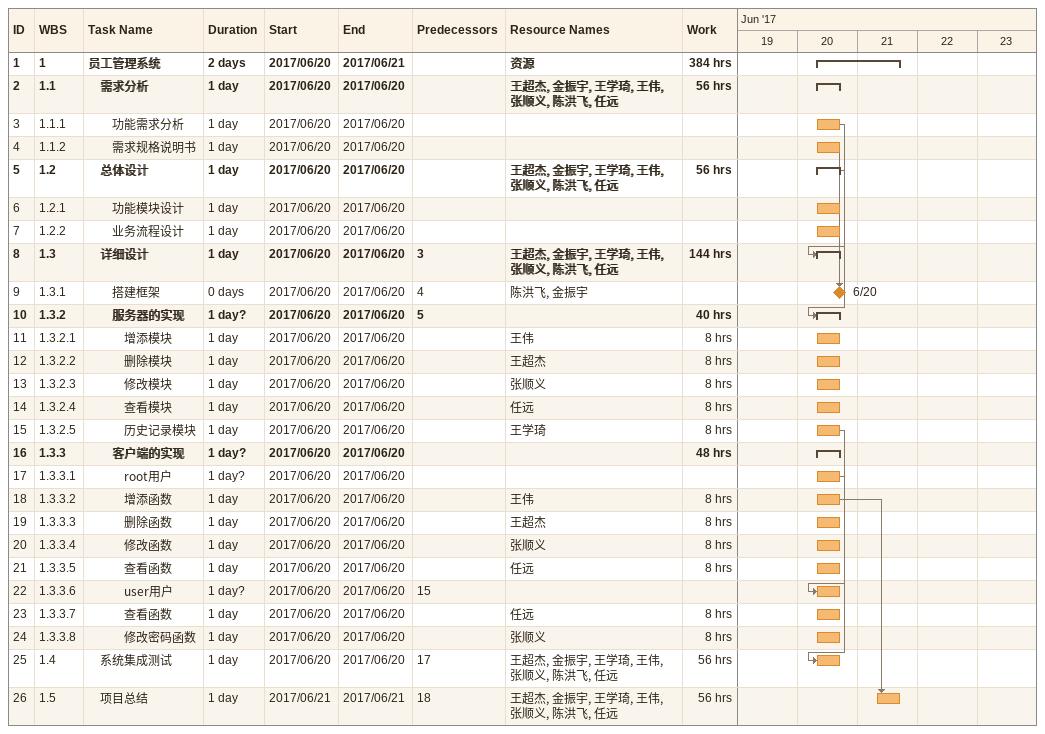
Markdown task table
| ID | WBS | Task | Duration | Start | Finish | Predecessors | Resources | Work (h) |
|---|---|---|---|---|---|---|---|---|
| 1 | 1 | **员工管理系统** | 2d | 2017-06-20 | 2017-06-21 |  | 资源 | 384 |
| 2 | 1.1 | **需求分析** | 1d | 2017-06-20 | 2017-06-20 |  | 王超杰, 金振宇, 王学琦, 王伟, 张顺义, 陈洪飞, 任远 | 56 |
| 3 | 1.1.1 | 功能需求分析 | 1d | 2017-06-20 | 2017-06-20 |  |  |  |
| 4 | 1.1.2 | 需求规格说明书 | 1d | 2017-06-20 | 2017-06-20 |  |  |  |
| 5 | 1.2 | **总体设计** | 1d | 2017-06-20 | 2017-06-20 |  | 王超杰, 金振宇, 王学琦, 王伟, 张顺义, 陈洪飞, 任远 | 56 |
| 6 | 1.2.1 | 功能模块设计 | 1d | 2017-06-20 | 2017-06-20 |  |  |  |
| 7 | 1.2.2 | 业务流程设计 | 1d | 2017-06-20 | 2017-06-20 |  |  |  |
| 8 | 1.3 | **详细设计** | 1d | 2017-06-20 | 2017-06-20 | 3 | 王超杰, 金振宇, 王学琦, 王伟, 张顺义, 陈洪飞, 任远 | 144 |
| 9 | 1.3.1 | 搭建框架 | 0d | 2017-06-20 | 2017-06-20 | 4 | 陈洪飞, 金振宇 |  |
| 10 | 1.3.2 | **服务器的实现** | 1d? | 2017-06-20 | 2017-06-20 | 5 |  | 40 |
| 11 | 1.3.2.1 | 增添模块 | 1d | 2017-06-20 | 2017-06-20 |  | 王伟 | 8 |
| 12 | 1.3.2.2 | 删除模块 | 1d | 2017-06-20 | 2017-06-20 |  | 王超杰 | 8 |
| 13 | 1.3.2.3 | 修改模块 | 1d | 2017-06-20 | 2017-06-20 |  | 张顺义 | 8 |
| 14 | 1.3.2.4 | 查看模块 | 1d | 2017-06-20 | 2017-06-20 |  | 任远 | 8 |
| 15 | 1.3.2.5 | 历史记录模块 | 1d | 2017-06-20 | 2017-06-20 |  | 王学琦 | 8 |
| 16 | 1.3.3 | **客户端的实现** | 1d? | 2017-06-20 | 2017-06-20 |  |  | 48 |
| 17 | 1.3.3.1 | root用户 | 1d? | 2017-06-20 | 2017-06-20 |  |  |  |
| 18 | 1.3.3.2 | 增添函数 | 1d | 2017-06-20 | 2017-06-20 |  | 王伟 | 8 |
| 19 | 1.3.3.3 | 删除函数 | 1d | 2017-06-20 | 2017-06-20 |  | 王超杰 | 8 |
| 20 | 1.3.3.4 | 修改函数 | 1d | 2017-06-20 | 2017-06-20 |  | 张顺义 | 8 |
| 21 | 1.3.3.5 | 查看函数 | 1d | 2017-06-20 | 2017-06-20 |  | 任远 | 8 |
| 22 | 1.3.3.6 | user用户 | 1d? | 2017-06-20 | 2017-06-20 | 15 |  |  |
| 23 | 1.3.3.7 | 查看函数 | 1d | 2017-06-20 | 2017-06-20 |  | 任远 | 8 |
| 24 | 1.3.3.8 | 修改密码函数 | 1d | 2017-06-20 | 2017-06-20 |  | 张顺义 | 8 |
| 25 | 1.4 | 系统集成测试 | 1d | 2017-06-20 | 2017-06-20 | 17 | 王超杰, 金振宇, 王学琦, 王伟, 张顺义, 陈洪飞, 任远 | 56 |
| 26 | 1.5 | 项目总结 | 1d | 2017-06-21 | 2017-06-21 | 18 | 王超杰, 金振宇, 王学琦, 王伟, 张顺义, 陈洪飞, 任远 | 56 |
